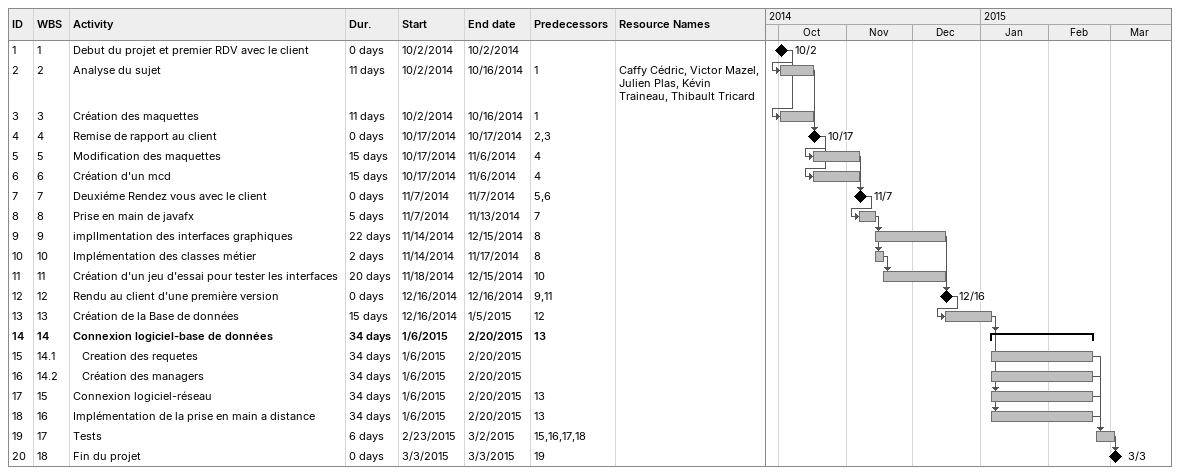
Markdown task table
| ID | WBS | Task | Duration | Start | Finish | Predecessors | Resources |
|---|---|---|---|---|---|---|---|
| 1 | 1 | Debut du projet et premier RDV avec le client | 0d | 2014-10-02 | 2014-10-02 |  |  |
| 2 | 2 | Analyse du sujet | 11d | 2014-10-02 | 2014-10-16 | 1 | Caffy Cédric, Victor Mazel, Julien Plas, Kévin Traineau, Thibault Tricard |
| 3 | 3 | Création des maquettes | 11d | 2014-10-02 | 2014-10-16 | 1 |  |
| 4 | 4 | Remise de rapport au client | 0d | 2014-10-17 | 2014-10-17 | 2, 3 |  |
| 5 | 5 | Modification des maquettes | 15d | 2014-10-17 | 2014-11-06 | 4 |  |
| 6 | 6 | Création d'un mcd | 15d | 2014-10-17 | 2014-11-06 | 4 |  |
| 7 | 7 | Deuxiéme Rendez vous avec le client | 0d | 2014-11-07 | 2014-11-07 | 5, 6 |  |
| 8 | 8 | Prise en main de javafx | 5d | 2014-11-07 | 2014-11-13 | 7 |  |
| 9 | 9 | implImentation des interfaces graphiques | 22d | 2014-11-14 | 2014-12-15 | 8 |  |
| 10 | 10 | Implémentation des classes métier | 2d | 2014-11-14 | 2014-11-17 | 8 |  |
| 11 | 11 | Création d'un jeu d'essai pour tester les interfaces | 20d | 2014-11-18 | 2014-12-15 | 10 |  |
| 12 | 12 | Rendu au client d'une première version | 0d | 2014-12-16 | 2014-12-16 | 9, 11 |  |
| 13 | 13 | Création de la Base de données | 15d | 2014-12-16 | 2015-01-05 | 12 |  |
| 14 | 14 | **Connexion logiciel-base de données** | 34d | 2015-01-06 | 2015-02-20 | 13 |  |
| 15 | 14.1 | Creation des requetes | 34d | 2015-01-06 | 2015-02-20 |  |  |
| 16 | 14.2 | Création des managers | 34d | 2015-01-06 | 2015-02-20 |  |  |
| 17 | 15 | Connexion logiciel-réseau | 34d | 2015-01-06 | 2015-02-20 | 13 |  |
| 18 | 16 | Implémentation de la prise en main a distance | 34d | 2015-01-06 | 2015-02-20 | 13 |  |
| 19 | 17 | Tests | 6d | 2015-02-23 | 2015-03-02 | 15, 16, 17, 18 |  |
| 20 | 18 | Fin du projet | 0d | 2015-03-03 | 2015-03-03 | 19 |  |
